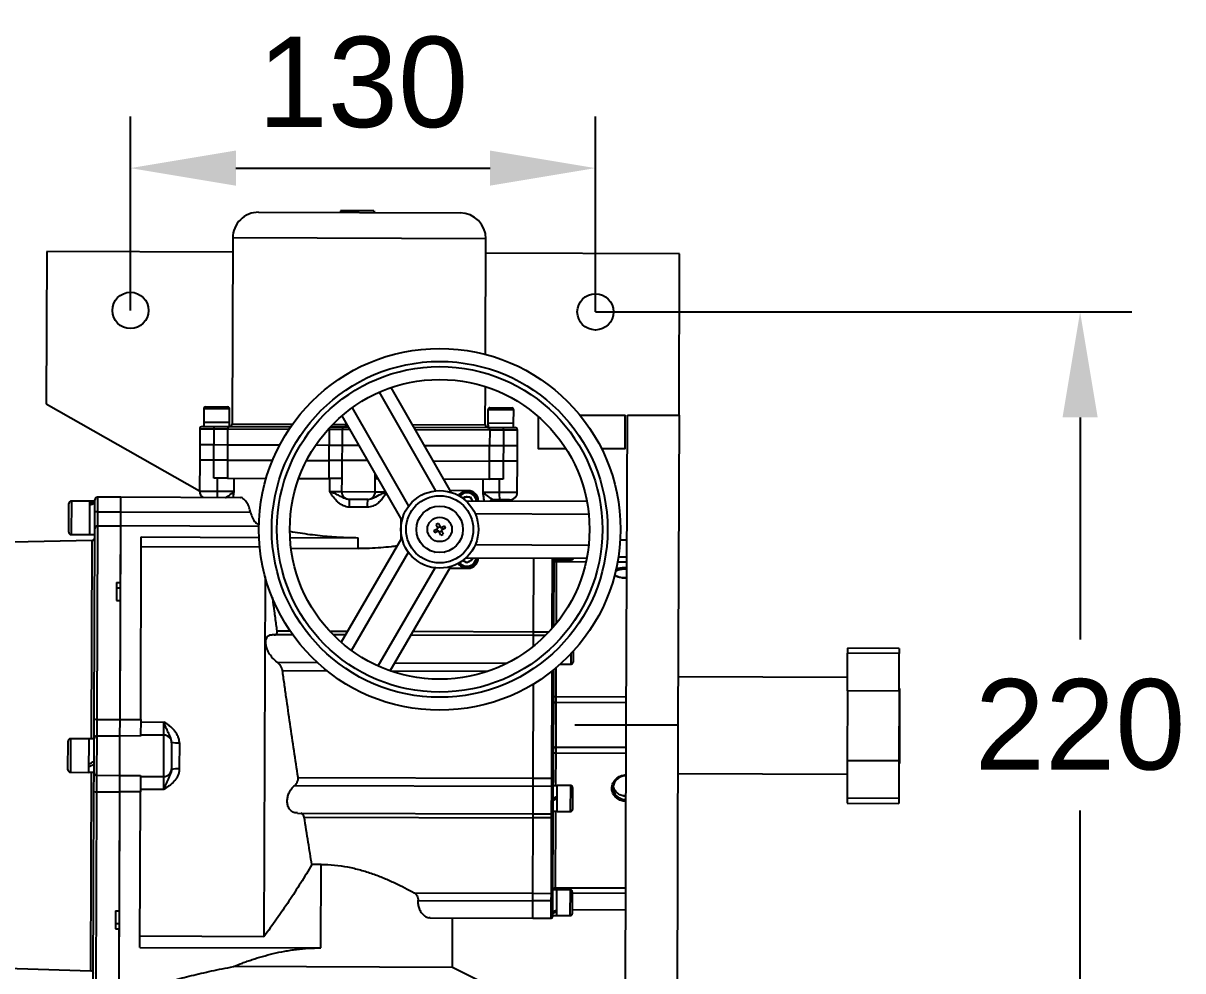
# Model space of a CAD drawing. Header units: millimetres. Extents: x 2749 to 2906, y 1537 to 1648.
# Drawn here: x 2779.68 to 2824.57, y 1559.4 to 1596.07 of the extents above; entities that cross this region are included whole.
import ezdxf

# ---------------------------------------------------------------- set-up
doc = ezdxf.new("R2010")
doc.units = ezdxf.units.MM
doc.layers.add('标注层', color=4, linetype='Continuous', lineweight=25)
doc.styles.get("Standard").update_dxf_attribs({"font": 'arial.ttf'})
doc.dimstyles.new('ISO-25', dxfattribs={"dimtxt": 2.5, "dimasz": 2.5, "dimexe": 1.25, "dimexo": 0.625, "dimtad": 1, "dimtxsty": 'Standard', "dimcen": 2.5, "dimadec": 0, "dimazin": 0, "dimtfac": 1, "dimtmove": 0, "dimatfit": 3, "dimfxl": 0, "dimarcsym": 0})

# ---------------------------------------------------------------- blocks, each defined once
blk = doc.blocks.new('*D15')
at = {"layer": 'Defpoints', "color": 0, "transparency": 16777216}
for p in [(2801.832, 1590.464), (2783.832, 1584.958), (2801.832, 1584.898)]:
    blk.add_point(p, dxfattribs=at)
at = {"layer": '标注层', "color": 0, "lineweight": -2, "transparency": 16777216}
for p, q in [((2783.832, 1584.958), (2783.832, 1592.464)), ((2801.832, 1584.898), (2801.832, 1592.464)), ((2787.912, 1590.464), (2797.752, 1590.464))]:
    blk.add_line(p, q, dxfattribs=at)
at = {"layer": '标注层', "color": 0, "transparency": 16777216}
for points in [[(2787.912, 1591.144), (2787.912, 1589.784), (2783.832, 1590.464)], [(2797.752, 1591.144), (2797.752, 1589.784), (2801.832, 1590.464)]]:
    blk.add_solid(points, dxfattribs=at)
at = {"layer": '标注层', "color": 0, "transparency": 16777216, "insert": (2792.832, 1593.776), "char_height": 3.5, "attachment_point": 5}
blk.add_mtext('130', dxfattribs=at)
blk = doc.blocks.new('*D16')
at = {"layer": 'Defpoints', "color": 0, "transparency": 16777216}
for p in [(2801.832, 1584.898), (2820.596, 1584.898), (2801.725, 1552.928)]:
    blk.add_point(p, dxfattribs=at)
at = {"layer": '标注层', "color": 0, "lineweight": -2, "transparency": 16777216}
for p, q in [((2801.832, 1584.898), (2822.596, 1584.898)), ((2820.596, 1580.818), (2820.596, 1572.224)), ((2820.596, 1557.008), (2820.596, 1565.602)), ((2801.725, 1552.928), (2822.596, 1552.928))]:
    blk.add_line(p, q, dxfattribs=at)
at = {"layer": '标注层', "color": 0, "transparency": 16777216}
for points in [[(2819.916, 1580.818), (2821.276, 1580.818), (2820.596, 1584.898)], [(2819.916, 1557.008), (2821.276, 1557.008), (2820.596, 1552.928)]]:
    blk.add_solid(points, dxfattribs=at)
at = {"layer": '标注层', "color": 0, "transparency": 16777216, "insert": (2820.596, 1568.913), "char_height": 3.5, "attachment_point": 5}
blk.add_mtext('220', dxfattribs=at)

msp = doc.modelspace()

# ---------------------------------------------------------------- linework, layer by layer
at = {"color": 7, "linetype": 'Continuous', "lineweight": 25}
for p, q in [((2788.7944, 1588.7563), (2796.5943, 1588.7303)), ((2791.9584, 1588.8158), (2791.9582, 1588.7458)), ((2791.973, 1588.8157), (2791.9584, 1588.8158)), ((2791.973, 1588.8157), (2791.9728, 1588.7457)), ((2793.2579, 1588.8114), (2791.973, 1588.8157)), ((2793.2579, 1588.8114), (2793.2577, 1588.7414)), ((2793.2725, 1588.8114), (2793.2723, 1588.7414)), ((2787.791, 1587.7597), (2787.767, 1580.5597)), ((2797.591, 1587.727), (2787.791, 1587.7597)), ((2797.576, 1583.2547), (2797.591, 1587.727)), ((2780.5892, 1587.2337), (2780.5696, 1581.3467)), ((2787.7892, 1587.2097), (2780.5892, 1587.2337)), ((2805.0891, 1587.1519), (2797.5891, 1587.177)), ((2805.0682, 1580.902), (2805.0891, 1587.1519)), ((2797.5669, 1580.527), (2797.5719, 1582.0067)), ((2793.4563, 1581.7867), (2795.6406, 1577.974)), ((2796.2495, 1577.9171), (2793.927, 1581.971)), ((2780.5696, 1581.3467), (2786.5083, 1577.9711)), ((2786.6689, 1581.1484), (2786.6672, 1580.6234)), ((2787.6689, 1581.1451), (2786.6689, 1581.1484)), ((2786.7442, 1581.2232), (2787.5942, 1581.2203)), ((2787.6672, 1580.6201), (2787.6689, 1581.1451)), ((2792.4151, 1581.1902), (2794.5994, 1577.3775)), ((2797.6689, 1581.1117), (2797.6671, 1580.5867)), ((2798.6689, 1581.1083), (2797.6689, 1581.1117)), ((2797.7441, 1581.1864), (2798.5941, 1581.1836)), ((2798.6671, 1580.5833), (2798.6689, 1581.1083)), ((2792.0181, 1580.8773), (2794.3412, 1576.8224)), ((2803.0282, 1568.9087), (2803.0682, 1580.9086)), ((2803.0682, 1580.9086), (2805.0682, 1580.902)), ((2805.0682, 1580.902), (2805.0282, 1568.902)), ((2786.5163, 1580.3639), (2786.5143, 1579.7639)), ((2787.0626, 1580.3621), (2786.5163, 1580.3639)), ((2786.6167, 1580.4636), (2787.0789, 1580.462)), ((2787.6672, 1580.6201), (2786.6672, 1580.6234)), ((2787.0626, 1580.3621), (2787.0606, 1579.7621)), ((2787.593, 1580.3603), (2787.0626, 1580.3621)), ((2787.0789, 1580.462), (2787.6909, 1580.46)), ((2787.593, 1580.3603), (2787.591, 1579.7603)), ((2789.9702, 1580.3524), (2787.593, 1580.3603)), ((2787.6607, 1580.4601), (2787.6612, 1580.6201)), ((2787.6909, 1580.46), (2790.0376, 1580.4522)), ((2787.767, 1580.5597), (2790.1076, 1580.5519)), ((2791.5256, 1580.3472), (2791.4784, 1580.3473)), ((2791.5256, 1580.3472), (2791.5236, 1579.7472)), ((2792.0246, 1580.3455), (2791.5256, 1580.3472)), ((2791.5696, 1580.447), (2792.1237, 1580.4452)), ((2791.6652, 1580.5467), (2792.1763, 1580.545)), ((2792.0246, 1580.3455), (2792.0226, 1579.7455)), ((2792.3233, 1580.3445), (2792.0246, 1580.3455)), ((2792.1237, 1580.4452), (2792.2659, 1580.4447)), ((2792.1672, 1580.617), (2792.1672, 1580.605)), ((2792.1741, 1580.605), (2792.1672, 1580.605)), ((2794.7489, 1580.5364), (2797.5669, 1580.527)), ((2794.8063, 1580.4362), (2797.6424, 1580.4268)), ((2797.7396, 1580.3264), (2794.8637, 1580.336)), ((2797.6424, 1580.4268), (2798.2544, 1580.4247)), ((2798.6671, 1580.5833), (2797.6671, 1580.5867)), ((2797.7396, 1580.3264), (2797.7376, 1579.7264)), ((2798.27, 1580.3247), (2797.7396, 1580.3264)), ((2798.2544, 1580.4247), (2798.7166, 1580.4232)), ((2798.27, 1580.3247), (2798.268, 1579.7247)), ((2798.8163, 1580.3228), (2798.27, 1580.3247)), ((2798.6606, 1580.4234), (2798.6611, 1580.5834)), ((2798.8143, 1579.7228), (2798.8163, 1580.3228)), ((2786.5143, 1579.7639), (2786.5123, 1579.1639)), ((2786.5143, 1579.7639), (2787.0606, 1579.7621)), ((2787.0586, 1579.1621), (2787.0606, 1579.7621)), ((2787.0606, 1579.7621), (2787.591, 1579.7603)), ((2787.591, 1579.7603), (2787.589, 1579.1603)), ((2787.591, 1579.7603), (2789.6145, 1579.7536)), ((2791.0104, 1579.7489), (2791.5236, 1579.7472)), ((2791.5216, 1579.1472), (2791.5236, 1579.7472)), ((2791.5236, 1579.7472), (2792.0226, 1579.7455)), ((2792.0226, 1579.7455), (2792.0206, 1579.1455)), ((2792.0226, 1579.7455), (2792.6677, 1579.7434)), ((2795.2081, 1579.7349), (2797.7376, 1579.7264)), ((2797.7356, 1579.1264), (2797.7376, 1579.7264)), ((2797.7376, 1579.7264), (2798.268, 1579.7247)), ((2798.268, 1579.7247), (2798.266, 1579.1247)), ((2798.268, 1579.7247), (2798.8143, 1579.7228)), ((2798.8123, 1579.1228), (2798.8143, 1579.7228)), ((2786.5123, 1579.1639), (2786.5083, 1577.9639)), ((2787.0586, 1579.1621), (2786.5123, 1579.1639)), ((2787.0562, 1578.4621), (2787.0586, 1579.1621)), ((2787.589, 1579.1603), (2787.0586, 1579.1621)), ((2787.589, 1579.1603), (2787.5866, 1578.4603)), ((2787.589, 1579.1603), (2789.3333, 1579.1545)), ((2790.6531, 1579.1501), (2791.5216, 1579.1472)), ((2791.5192, 1578.4472), (2791.5216, 1579.1472)), ((2792.0206, 1579.1455), (2791.5216, 1579.1472)), ((2792.0206, 1579.1455), (2792.0183, 1578.4455)), ((2793.0121, 1579.1422), (2792.0206, 1579.1455)), ((2795.5525, 1579.1337), (2797.7356, 1579.1264)), ((2797.7333, 1578.4264), (2797.7356, 1579.1264)), ((2798.266, 1579.1247), (2797.7356, 1579.1264)), ((2798.266, 1579.1247), (2798.2637, 1578.4247)), ((2798.8123, 1579.1228), (2798.266, 1579.1247)), ((2798.8082, 1577.9229), (2798.8123, 1579.1228)), ((2787.5866, 1578.4603), (2787.0562, 1578.4621)), ((2787.2061, 1577.9616), (2787.2077, 1578.4616)), ((2787.5866, 1578.4603), (2789.0871, 1578.4553)), ((2787.8365, 1578.4595), (2787.8348, 1577.9595)), ((2790.3476, 1578.4511), (2791.5192, 1578.4472)), ((2792.0183, 1578.4455), (2791.5192, 1578.4472)), ((2791.5464, 1577.9471), (2791.5481, 1578.4471)), ((2792.01, 1578.4456), (2792.0083, 1577.9456)), ((2793.3016, 1578.4412), (2793.3023, 1578.6358)), ((2793.4139, 1578.4409), (2793.3016, 1578.4412)), ((2793.3083, 1577.9412), (2793.3099, 1578.4412)), ((2795.9543, 1578.4324), (2797.7333, 1578.4264)), ((2797.4818, 1577.9273), (2797.4834, 1578.4273)), ((2798.2637, 1578.4247), (2797.7333, 1578.4264)), ((2798.1122, 1578.4252), (2798.1105, 1577.9252)), ((2786.5083, 1577.9639), (2787.2061, 1577.9616)), ((2787.2061, 1577.9616), (2787.8348, 1577.9595)), ((2791.5464, 1577.9471), (2792.0083, 1577.9456)), ((2792.0083, 1577.9456), (2793.3083, 1577.9412)), ((2793.3083, 1577.9412), (2793.7009, 1577.9399)), ((2796.9084, 1577.9792), (2796.2126, 1577.9815)), ((2781.547, 1577.5805), (2781.5427, 1576.2805)), ((2782.247, 1577.5781), (2781.547, 1577.5805)), ((2782.247, 1577.5781), (2782.2427, 1576.2782)), ((2782.457, 1577.5714), (2782.247, 1577.5721)), ((2782.4555, 1577.1376), (2782.4572, 1577.6274)), ((2782.5575, 1577.7271), (2782.5556, 1577.1673)), ((2783.4575, 1577.7241), (2782.5575, 1577.7271)), ((2783.4556, 1577.1643), (2783.4575, 1577.7241)), ((2788.0872, 1577.7086), (2783.4575, 1577.7241)), ((2792.3073, 1577.6446), (2792.2943, 1577.6446)), ((2793.0073, 1577.6422), (2792.3073, 1577.6446)), ((2793.0202, 1577.6422), (2793.0063, 1577.6422)), ((2796.7145, 1577.6745), (2796.7528, 1577.7404)), ((2796.7528, 1577.7404), (2796.9838, 1577.7396)), ((2801.5018, 1577.5639), (2796.8275, 1577.5795)), ((2796.9838, 1577.7396), (2797.076, 1577.5786)), ((2797.4818, 1577.9273), (2798.1105, 1577.9252)), ((2798.1315, 1577.6251), (2797.8947, 1577.6259)), ((2798.1105, 1577.9252), (2798.8082, 1577.9229)), ((2798.5072, 1577.6239), (2798.1315, 1577.6251)), ((2781.443, 1576.3808), (2781.4467, 1577.4808)), ((2782.4535, 1576.5189), (2782.4555, 1577.1376)), ((2782.5556, 1577.1673), (2782.5538, 1576.6173)), ((2782.5556, 1577.1673), (2783.4556, 1577.1643)), ((2783.4538, 1576.6143), (2783.4556, 1577.1643)), ((2783.4556, 1577.1643), (2788.483, 1577.1475)), ((2792.9985, 1577.3422), (2792.3141, 1577.3445)), ((2801.5743, 1577.0636), (2797.1802, 1577.0783)), ((2782.5538, 1576.6173), (2782.5288, 1569.1287)), ((2782.5538, 1576.6173), (2783.4538, 1576.6143)), ((2783.4288, 1569.1257), (2783.4538, 1576.6143)), ((2783.4465, 1574.4318), (2783.4538, 1576.6143)), ((2788.8043, 1576.5964), (2783.4538, 1576.6143)), ((2794.3048, 1576.886), (2794.3021, 1576.0898)), ((2795.7281, 1576.5374), (2795.6727, 1576.6729)), ((2795.7634, 1576.71), (2795.8188, 1576.5745)), ((2795.858, 1576.5581), (2795.9935, 1576.6136)), ((2781.5427, 1576.2805), (2782.2427, 1576.2782)), ((2782.2427, 1576.2842), (2782.4527, 1576.2835)), ((2782.4287, 1569.1135), (2782.4535, 1576.5189)), ((2784.2288, 1569.1231), (2784.2524, 1576.1889)), ((2784.2524, 1576.1889), (2788.8103, 1576.1737)), ((2790.0119, 1576.1697), (2792.6523, 1576.1608)), ((2794.3398, 1576.1546), (2791.9888, 1572.1138)), ((2792.6509, 1575.7405), (2792.6523, 1576.1608)), ((2795.5763, 1576.4429), (2795.7117, 1576.4983)), ((2795.7489, 1576.4076), (2795.6134, 1576.3522)), ((2795.7336, 1576.4014), (2795.6965, 1576.4921)), ((2795.7219, 1576.5527), (2795.8126, 1576.5898)), ((2795.8434, 1576.2557), (2795.788, 1576.3912)), ((2795.8849, 1576.4131), (2795.7942, 1576.376)), ((2795.8732, 1576.5644), (2795.9103, 1576.4737)), ((2795.8787, 1576.4283), (2795.9341, 1576.2928)), ((2796.0306, 1576.5229), (2795.8951, 1576.4674)), ((2782.3545, 1576.0573), (2773.9154, 1575.8645)), ((2782.3289, 1568.3718), (2782.3545, 1576.0573)), ((2784.2511, 1575.8159), (2788.8368, 1575.8006)), ((2790.05, 1575.7491), (2792.6509, 1575.7405)), ((2801.5703, 1575.8636), (2797.1762, 1575.8783)), ((2803.052, 1576.0587), (2802.7906, 1576.0595)), ((2792.3837, 1571.7983), (2794.5935, 1575.5963)), ((2795.6005, 1575.6061), (2795.6005, 1575.6035)), ((2795.6005, 1575.6035), (2795.6118, 1575.6035)), ((2795.9892, 1575.6023), (2796.0005, 1575.6022)), ((2796.0005, 1575.6022), (2796.0005, 1575.6047)), ((2796.8598, 1575.1877), (2796.7003, 1575.2805)), ((2796.8232, 1575.3795), (2801.4944, 1575.3639)), ((2797.0601, 1575.3025), (2796.8598, 1575.1877)), ((2797.0604, 1575.3787), (2797.0601, 1575.3025)), ((2799.4402, 1572.5213), (2799.4497, 1575.3707)), ((2800.1607, 1572.6548), (2800.1697, 1575.3683)), ((2800.2197, 1575.3681), (2800.2109, 1572.7127)), ((2800.2195, 1575.307), (2800.3795, 1575.3065)), ((2800.3195, 1575.3067), (2800.3192, 1575.2232)), ((2800.3795, 1575.3005), (2800.3797, 1575.3676)), ((2800.3795, 1575.3005), (2800.9045, 1575.2987)), ((2800.9045, 1575.2987), (2800.9047, 1575.3658)), ((2802.7227, 1575.423), (2803.0499, 1575.4219)), ((2793.4209, 1571.1948), (2795.6307, 1574.9929)), ((2793.8904, 1571.0074), (2796.2397, 1575.0454)), ((2796.2026, 1574.9815), (2796.8984, 1574.9792)), ((2800.3192, 1575.2232), (2800.3113, 1572.8333)), ((2801.4641, 1575.2194), (2800.3192, 1575.2232)), ((2803.0492, 1575.2141), (2802.6877, 1575.2153)), ((2783.2965, 1574.4323), (2783.2941, 1573.7252)), ((2783.2965, 1574.4323), (2783.4465, 1574.4318)), ((2789.0473, 1574.6514), (2789.0007, 1560.7189)), ((2783.2958, 1574.2198), (2783.4458, 1574.2193)), ((2783.2941, 1573.7252), (2783.4441, 1573.7247)), ((2783.4288, 1569.1257), (2783.4441, 1573.7247)), ((2789.5089, 1572.5545), (2790.0108, 1572.5528)), ((2790.1154, 1572.4028), (2789.3231, 1572.4055)), ((2791.5426, 1572.5477), (2792.2399, 1572.5454)), ((2792.153, 1572.396), (2791.6863, 1572.3976)), ((2799.4397, 1572.3717), (2794.6933, 1572.3876)), ((2794.7802, 1572.5369), (2799.4402, 1572.5213)), ((2799.4383, 1571.9632), (2799.4397, 1572.3717)), ((2799.4397, 1572.3707), (2799.4402, 1572.5213)), ((2799.8931, 1572.3702), (2799.4397, 1572.3717)), ((2799.4402, 1572.5213), (2800.0379, 1572.5193)), ((2800.891, 1571.2669), (2800.8924, 1571.6764)), ((2800.9677, 1571.7574), (2800.9663, 1571.3416)), ((2811.5915, 1570.2301), (2811.5963, 1571.6866)), ((2811.597, 1571.8801), (2811.5963, 1571.6866)), ((2813.5963, 1571.6799), (2811.5963, 1571.6866)), ((2813.597, 1571.8734), (2811.597, 1571.8801)), ((2813.5914, 1570.2234), (2813.5963, 1571.6799)), ((2813.597, 1571.8734), (2813.5963, 1571.6799)), ((2789.515, 1571.3368), (2791.0637, 1571.3317)), ((2794.0732, 1571.3216), (2798.4209, 1571.3071)), ((2800.4733, 1571.2682), (2800.891, 1571.2669)), ((2789.7189, 1571.019), (2791.435, 1571.0132)), ((2793.8974, 1571.005), (2797.6728, 1570.9924)), ((2800.1551, 1570.9841), (2800.1352, 1570.9842)), ((2800.1413, 1566.8525), (2800.1551, 1570.9841)), ((2800.1551, 1570.9841), (2800.1551, 1570.9999)), ((2800.205, 1570.9701), (2800.1913, 1566.8662)), ((2800.2053, 1571.0401), (2800.205, 1570.9701)), ((2800.3055, 1571.1228), (2800.3018, 1570.014)), ((2811.5932, 1570.7478), (2805.0344, 1570.7697)), ((2799.4213, 1566.8549), (2799.4334, 1570.4839)), ((2813.6212, 1570.3292), (2813.5918, 1570.3293)), ((2813.6163, 1568.8734), (2813.6212, 1570.3292)), ((2800.3018, 1570.014), (2800.3011, 1569.7785)), ((2800.3018, 1570.014), (2803.0318, 1570.0048)), ((2811.5915, 1570.2301), (2811.5824, 1567.5301)), ((2813.5914, 1570.2234), (2811.5915, 1570.2301)), ((2813.5914, 1570.2234), (2813.5824, 1567.5235)), ((2800.3011, 1569.7785), (2800.2953, 1568.0572)), ((2803.031, 1569.7693), (2800.3011, 1569.7785)), ((2782.4263, 1568.3952), (2782.4287, 1569.1135)), ((2782.5288, 1569.1287), (2782.5267, 1568.4902)), ((2782.5288, 1569.1287), (2783.4288, 1569.1257)), ((2783.4267, 1568.4872), (2783.4288, 1569.1257)), ((2783.4288, 1569.1257), (2784.2288, 1569.1231)), ((2784.2288, 1569.1231), (2784.2266, 1568.4846)), ((2784.2285, 1569.0296), (2785.1285, 1569.0266)), ((2785.1268, 1568.5185), (2785.1285, 1569.0266)), ((2785.1268, 1568.5185), (2784.2268, 1568.5215)), ((2785.1214, 1566.9185), (2785.1268, 1568.5185)), ((2802.9881, 1556.9088), (2803.0282, 1568.9087)), ((2805.0282, 1568.902), (2804.9881, 1556.9021)), ((2813.6115, 1567.4175), (2813.6163, 1568.8734)), ((2781.4123, 1567.1809), (2781.416, 1568.2809)), ((2781.5163, 1568.3805), (2781.5119, 1567.0805)), ((2782.2163, 1568.3782), (2781.5163, 1568.3805)), ((2782.2163, 1568.3782), (2782.2119, 1567.0782)), ((2782.4263, 1568.3715), (2782.2163, 1568.3722)), ((2782.4219, 1567.0598), (2782.4263, 1568.3952)), ((2782.5267, 1568.4902), (2782.5216, 1566.9641)), ((2782.5267, 1568.4902), (2783.4267, 1568.4872)), ((2783.4216, 1566.9611), (2783.4267, 1568.4872)), ((2784.2266, 1568.4846), (2783.4267, 1568.4872)), ((2785.4258, 1568.2175), (2785.4224, 1567.2175)), ((2785.4258, 1568.2409), (2785.4258, 1568.2171)), ((2785.7258, 1568.2224), (2785.7224, 1567.2106)), ((2800.2945, 1567.8217), (2800.2903, 1566.5608)), ((2800.2953, 1568.0572), (2800.2945, 1567.8217)), ((2803.0245, 1567.8126), (2800.2945, 1567.8217)), ((2800.2953, 1568.0572), (2803.0253, 1568.0481)), ((2785.4224, 1567.2179), (2785.4223, 1567.194)), ((2811.5824, 1567.5301), (2811.5776, 1566.0737)), ((2813.5824, 1567.5235), (2811.5824, 1567.5301)), ((2813.5824, 1567.5235), (2813.5776, 1566.067)), ((2813.5821, 1567.4176), (2813.6115, 1567.4175)), ((2781.5119, 1567.0805), (2782.2119, 1567.0782)), ((2782.212, 1567.0842), (2782.422, 1567.0835)), ((2782.2989, 1559.3984), (2782.3246, 1567.0838)), ((2782.4195, 1566.3415), (2782.4219, 1567.0598)), ((2782.5216, 1566.9641), (2782.5194, 1566.3256)), ((2782.5216, 1566.9641), (2783.4216, 1566.9611)), ((2783.4194, 1566.3226), (2783.4216, 1566.9611)), ((2783.4216, 1566.9611), (2784.2216, 1566.9584)), ((2784.2216, 1566.9584), (2784.2194, 1566.3199)), ((2784.2214, 1566.9215), (2785.1214, 1566.9185)), ((2785.1197, 1566.4104), (2785.1214, 1566.9185)), ((2790.3196, 1566.8853), (2799.4213, 1566.8549)), ((2799.4202, 1566.5378), (2799.4213, 1566.8549)), ((2799.4213, 1566.8549), (2800.1413, 1566.8525)), ((2800.1402, 1566.5354), (2800.1413, 1566.8525)), ((2800.1913, 1566.8662), (2800.1901, 1566.4962)), ((2805.0219, 1567.0344), (2811.5807, 1567.0125)), ((2782.3948, 1558.9361), (2782.4195, 1566.3415)), ((2782.5194, 1566.3256), (2782.4944, 1558.837)), ((2782.5194, 1566.3256), (2783.4194, 1566.3226)), ((2783.3944, 1558.834), (2783.4194, 1566.3226)), ((2783.4041, 1561.7236), (2783.4194, 1566.3226)), ((2784.2194, 1566.3199), (2783.4194, 1566.3226)), ((2784.1993, 1560.306), (2784.2194, 1566.3199)), ((2785.1197, 1566.4104), (2784.2197, 1566.4134)), ((2790.191, 1566.5686), (2799.4202, 1566.5378)), ((2799.4167, 1565.4698), (2799.4202, 1566.5378)), ((2800.1402, 1566.5354), (2799.4202, 1566.5378)), ((2800.1367, 1565.4674), (2800.1402, 1566.5354)), ((2800.1901, 1566.4962), (2800.1868, 1565.5172)), ((2800.3503, 1566.5606), (2800.1903, 1566.5612)), ((2800.347, 1565.5667), (2800.3503, 1566.5666)), ((2800.8753, 1566.5649), (2800.3503, 1566.5666)), ((2800.872, 1565.5649), (2800.8753, 1566.5649)), ((2800.9501, 1566.4896), (2800.9472, 1565.6396)), ((2800.3487, 1566.0666), (2800.1884, 1565.9748)), ((2800.1887, 1566.0672), (2800.349, 1566.159)), ((2802.9183, 1566.1743), (2803.019, 1566.174)), ((2811.5776, 1566.0737), (2811.5769, 1565.8801)), ((2811.5769, 1565.8801), (2813.5769, 1565.8735)), ((2813.5776, 1566.067), (2811.5776, 1566.0737)), ((2813.5776, 1566.067), (2813.5769, 1565.8735)), ((2790.2983, 1565.5002), (2799.4167, 1565.4698)), ((2799.4162, 1565.3201), (2799.4167, 1565.4707)), ((2799.4167, 1565.4698), (2800.1367, 1565.4674)), ((2800.1362, 1565.3177), (2800.1367, 1565.4674)), ((2800.1868, 1565.5172), (2800.1862, 1565.3417)), ((2800.187, 1565.5732), (2800.347, 1565.5727)), ((2800.287, 1565.5729), (2800.2771, 1562.6124)), ((2800.347, 1565.5667), (2800.872, 1565.5649)), ((2790.5582, 1565.3497), (2799.4162, 1565.3201)), ((2799.4064, 1562.3987), (2799.4162, 1565.3201)), ((2800.1362, 1565.3177), (2799.4162, 1565.3201)), ((2800.1264, 1562.3962), (2800.1362, 1565.3177)), ((2800.1862, 1565.3417), (2800.1766, 1562.4399)), ((2791.2101, 1563.5174), (2790.8558, 1563.5186)), ((2791.1993, 1560.2826), (2791.2101, 1563.5174)), ((2794.8183, 1562.414), (2799.4064, 1562.3987)), ((2799.4054, 1562.1033), (2799.4064, 1562.3987)), ((2799.4064, 1562.3987), (2800.1264, 1562.3962)), ((2800.1254, 1562.1009), (2800.1264, 1562.3962)), ((2800.1766, 1562.4399), (2800.1754, 1562.0953)), ((2800.3369, 1562.5288), (2800.1769, 1562.5293)), ((2800.2771, 1562.6124), (2800.2769, 1562.529)), ((2800.2771, 1562.6124), (2803.0071, 1562.6033)), ((2800.3335, 1561.5348), (2800.3369, 1562.5348)), ((2800.8619, 1562.533), (2800.3369, 1562.5348)), ((2800.8585, 1561.533), (2800.8619, 1562.533)), ((2800.9366, 1562.4578), (2800.9338, 1561.6078)), ((2803.0064, 1562.3955), (2800.9364, 1562.4024)), ((2794.9638, 1562.1181), (2799.4054, 1562.1033)), ((2799.4032, 1561.4379), (2799.4054, 1562.1033)), ((2800.1254, 1562.1009), (2799.4054, 1562.1033)), ((2800.1232, 1561.4355), (2800.1254, 1562.1009)), ((2800.1754, 1562.0953), (2800.1734, 1561.4853)), ((2783.2541, 1561.7241), (2783.2517, 1561.017)), ((2783.2541, 1561.7241), (2783.4041, 1561.7236)), ((2795.4292, 1561.4511), (2799.4032, 1561.4379)), ((2796.2968, 1559.5311), (2796.3032, 1561.4482)), ((2799.4032, 1561.4379), (2800.1232, 1561.4355)), ((2800.1736, 1561.5413), (2800.3336, 1561.5408)), ((2800.3335, 1561.5348), (2800.8585, 1561.533)), ((2800.9343, 1561.7657), (2803.0043, 1561.7587)), ((2783.2517, 1561.017), (2783.4017, 1561.0165)), ((2783.2524, 1561.2295), (2783.4024, 1561.229)), ((2783.3944, 1558.834), (2783.4017, 1561.0165)), ((2789.0007, 1560.7189), (2784.2008, 1560.7349)), ((2784.1993, 1560.306), (2791.1993, 1560.2826)), ((2773.8612, 1559.6475), (2782.2989, 1559.3984)), ((2796.2968, 1559.5311), (2787.8157, 1559.5595)), ((2797.6945, 1558.8265), (2796.2968, 1559.5311))]:
    msp.add_line(p, q, dxfattribs=at)
msp.add_line((2805.0282, 1568.902), (2801.0389, 1568.902))
for points in [[(2799.6216, 1580.8488), (2799.6216, 1579.6111), (2800.6875, 1579.6111)], [(2802.0656, 1579.6111), (2802.9881, 1579.6111), (2802.9881, 1580.8953), (2801.2376, 1580.8953)]]:
    msp.add_lwpolyline(points)
at = {"color": 7, "linetype": 'Continuous', "lineweight": 25, "flags": 128}
for points in [[(2782.5556, 1577.1673), (2782.5361, 1577.1668), (2782.5174, 1577.1652), (2782.5001, 1577.1625), (2782.4849, 1577.1588), (2782.4724, 1577.1543), (2782.4632, 1577.1491), (2782.4575, 1577.1435), (2782.4555, 1577.1376)], [(2800.1551, 1570.9841), (2800.1648, 1570.9838), (2800.1742, 1570.983), (2800.1829, 1570.9817), (2800.1904, 1570.9799), (2800.1966, 1570.9778), (2800.2012, 1570.9754), (2800.2041, 1570.9728), (2800.205, 1570.9701)], [(2800.1413, 1566.8525), (2800.151, 1566.8528), (2800.1604, 1566.8535), (2800.1691, 1566.8548), (2800.1767, 1566.8565), (2800.1829, 1566.8586), (2800.1875, 1566.8609), (2800.1904, 1566.8635), (2800.1913, 1566.8662)], [(2800.1362, 1565.3177), (2800.1459, 1565.3181), (2800.1553, 1565.3195), (2800.164, 1565.3217), (2800.1715, 1565.3247), (2800.1778, 1565.3283), (2800.1824, 1565.3325), (2800.1853, 1565.337), (2800.1862, 1565.3417)]]:
    msp.add_lwpolyline(points, dxfattribs=at)
at = {"color": 7, "linetype": 'Continuous', "lineweight": 25}
for centre, radius in [((2783.8317, 1584.9583), 0.7), ((2801.8316, 1584.8982), 0.7), ((2795.8034, 1576.4829), 7), ((2795.8034, 1576.4829), 6.5), ((2795.8034, 1576.4829), 6.3), ((2795.8034, 1576.4829), 5.8), ((2795.8034, 1576.4829), 1.5), ((2795.8034, 1576.4829), 1.3), ((2795.8034, 1576.4829), 0.9), ((2795.8034, 1576.4829), 0.475)]:
    msp.add_circle(centre, radius, dxfattribs=at)
for centre, radius, start, end in [((2788.791, 1587.7564), 1, 89.80868, 179.80868), ((2796.591, 1587.7303), 1, 359.80868, 89.80868), ((2786.7439, 1581.1482), 0.075, 89.80868, 179.80868), ((2787.5939, 1581.1453), 0.075, 359.80868, 89.80868), ((2797.7439, 1581.1114), 0.075, 89.80868, 179.80868), ((2798.5939, 1581.1086), 0.075, 359.80868, 89.80868), ((2786.6163, 1580.3636), 0.1, 89.80868, 179.80868), ((2787.2313, 1580.3859), 0.1703, 153.44854, 188.03125), ((2787.6918, 1580.3612), 0.0988, 90.52379, 180.50637), ((2787.667, 1580.5601), 0.1, 269.80868, 359.80868), ((2791.9024, 1580.3487), 0.3769, 171.57247, 180.23086), ((2792.124, 1580.3458), 0.0994, 90.18072, 180.17595), ((2797.6669, 1580.5267), 0.1, 179.80868, 269.80868), ((2797.6408, 1580.328), 0.0988, 359.11099, 89.09357), ((2798.1015, 1580.3496), 0.1703, 351.58612, 26.16882), ((2798.7163, 1580.3232), 0.1, 359.80868, 89.80868), ((2786.8083, 1577.9629), 0.3, 179.80868, 236.25137), ((2784.8088, 1577.9389), 2.3974, 354.56012, 0.54224), ((2792.3083, 1577.9446), 0.3, 179.80868, 269.80868), ((2793.0083, 1577.9422), 0.3, 269.80868, 359.80868), ((2796.8676, 1577.54), 0.425, 5.11983, 142.95298), ((2796.9071, 1577.5792), 0.4, 359.80868, 89.80868), ((2781.5467, 1577.4805), 0.1, 89.80868, 179.80868), ((2782.5572, 1577.6271), 0.1, 89.80868, 179.80868), ((2791.2139, 1577.4228), 1.1029, 355.92805, 11.59922), ((2794.0991, 1577.4132), 1.1029, 168.01815, 183.68932), ((2796.8676, 1577.54), 0.3625, 6.0389, 141.74888), ((2796.8676, 1577.54), 0.2, 89.80868, 138.63124), ((2796.8676, 1577.54), 0.2, 29.80868, 89.80868), ((2796.8676, 1577.54), 0.2, 11.15268, 29.80868), ((2797.8937, 1577.3271), 0.2988, 89.81382, 123.43681), ((2797.9062, 1577.3259), 0.3, 89.80868, 123.36599), ((2799.1478, 1577.8471), 1.0402, 175.69651, 192.32304), ((2798.5082, 1577.9239), 0.3, 269.80868, 359.80868), ((2782.5529, 1576.5179), 0.0994, 89.45918, 179.45486), ((2796.3063, 1575.254), 1.5539, 110.44995, 114.06397), ((2794.5746, 1575.98), 1.5539, 20.44995, 24.06397), ((2781.543, 1576.3805), 0.1, 179.80868, 269.80868), ((2782.3523, 1576.1573), 0.1, 271.30868, 359.80868), ((2797.0323, 1576.9858), 1.5539, 200.44995, 204.06397), ((2795.3005, 1577.7117), 1.5539, 290.44995, 294.06397), ((2796.8605, 1575.4187), 0.425, 216.66438, 354.49754), ((2796.8605, 1575.4187), 0.3625, 217.86848, 353.57846), ((2796.8605, 1575.4187), 0.2, 220.98613, 239.80868), ((2796.8605, 1575.4187), 0.2, 239.80868, 299.80868), ((2796.8997, 1575.3792), 0.4, 269.80868, 359.80868), ((2796.8605, 1575.4187), 0.2, 299.80868, 348.46468), ((2800.3189, 1575.3227), 0.0995, 189.06145, 270.18617), ((2800.9047, 1575.3737), 0.075, 269.80868, 353.76038), ((2800.8913, 1571.3419), 0.075, 269.80868, 359.80868), ((2800.2992, 1569.8763), 0.0979, 181.11802, 271.06074), ((2800.2781, 1570.1728), 0.1607, 241.68338, 278.49632), ((2782.5038, 1568.9566), 0.1739, 81.74646, 115.57419), ((2785.1258, 1568.2185), 0.3, 359.80868, 89.80868), ((2781.516, 1568.2805), 0.1, 89.80868, 179.80868), ((2782.5241, 1568.3925), 0.0978, 88.48768, 178.42376), ((2785.6554, 1569.5181), 1.2977, 259.81231, 273.11065), ((2800.2697, 1567.663), 0.1607, 81.12105, 117.93398), ((2800.2928, 1567.9593), 0.0979, 88.55662, 178.49935), ((2781.5123, 1567.1805), 0.1, 179.80868, 269.80868), ((2785.1224, 1567.2185), 0.3, 269.80868, 359.80868), ((2785.6433, 1565.9153), 1.2977, 86.50671, 99.80506), ((2782.5196, 1567.0618), 0.0978, 181.19361, 271.12969), ((2782.4956, 1566.4979), 0.1739, 244.04317, 277.87091), ((2800.145, 1566.4901), 0.0455, 7.72934, 95.97911), ((2800.8751, 1566.4899), 0.075, 359.80868, 89.80868), ((2800.1368, 1565.5174), 0.05, 269.80868, 359.80868), ((2800.8722, 1565.6399), 0.075, 269.80868, 359.80868), ((2800.1295, 1562.4433), 0.0472, 266.26194, 355.75656), ((2800.2761, 1562.513), 0.0995, 89.43119, 170.55591), ((2800.8616, 1562.458), 0.075, 359.80868, 89.80868), ((2800.1374, 1561.9822), 0.1193, 71.4202, 95.74896), ((2800.1234, 1561.4855), 0.05, 269.80868, 359.80868), ((2800.8588, 1561.608), 0.075, 269.80868, 359.80868), ((2782.296, 1559.2984), 0.1, 359.80868, 88.30868)]:
    msp.add_arc(centre, radius, start, end, dxfattribs=at)
for centre, major_axis, ratio, start_param, end_param in [((2787.1667, 1580.4617), (0.0029, 0.8556), 0.5773503, 1.4771615, 1.5707963), ((2787.1672, 1580.6217), (0.0029, 0.8556), 0.5773503, 1.5707963, 1.7588997), ((2792.6666, 1580.4434), (0.0029, 0.8556), 0.5773503, 1.382693, 1.5707963), ((2792.6672, 1580.6034), (0.0029, 0.8556), 0.5773503, 1.5707963, 1.7588997), ((2798.1666, 1580.425), (0.0029, 0.8556), 0.5773503, 1.4771615, 1.5707963), ((2798.1671, 1580.585), (0.0029, 0.8556), 0.5773503, 1.5707963, 1.7588997), ((2782.2448, 1576.9282), (1.1012, 0.4126), 0.4468137, 1.213889, 1.4032857), ((2782.4548, 1576.9275), (1.1012, 0.4126), 0.4468137, 1.4032857, 1.5926824), ((2782.4241, 1567.7275), (1.1089, 0.5865), 0.2328267, 4.3994898, 4.5888865), ((2782.2141, 1567.7282), (1.1089, 0.5865), 0.2328267, 4.5888865, 4.7782831), ((2782.4241, 1567.7275), (0.7473, 0.3952), 0.2328267, 4.5204986, 4.5888865), ((2800.3352, 1562.0348), (0.8459, 0.3979), 0.3419987, 4.3634104, 4.5515137), ((2800.1752, 1562.0353), (0.8459, 0.3979), 0.3419987, 4.5515137, 4.7396171)]:
    msp.add_ellipse(centre, major_axis=major_axis, ratio=ratio, start_param=start_param, end_param=end_param, dxfattribs=at)
for points, knots in [([(2787.5162, 1577.7106), (2787.5272, 1577.7177), (2787.5977, 1577.7639), (2787.7336, 1577.8543), (2787.8108, 1577.9241), (2787.8319, 1577.9549), (2787.8347, 1577.9593), (2787.8348, 1577.9595)], [0, 0, 0, 0, 0.0948726, 0.6089785, 0.9437347, 0.9977049, 1, 1, 1, 1]), ([(2787.8348, 1577.9595), (2787.8347, 1577.9591), (2787.8334, 1577.9502), (2787.824, 1577.8869), (2787.812, 1577.8004), (2787.8009, 1577.73), (2787.7977, 1577.7096)], [0, 0, 0, 0, 0.00505652, 0.10344714, 0.74031066, 1, 1, 1, 1]), ([(2792.2943, 1577.6446), (2792.2575, 1577.6447), (2792.2227, 1577.6505), (2792.1563, 1577.6688), (2792.1251, 1577.6812), (2792.066, 1577.7082), (2792.0378, 1577.7229), (2791.9819, 1577.7525), (2791.9543, 1577.7675), (2791.898, 1577.7968), (2791.8693, 1577.8112), (2791.8099, 1577.8395), (2791.7791, 1577.8535), (2791.7157, 1577.8807), (2791.6831, 1577.8941), (2791.6328, 1577.914), (2791.6159, 1577.9206), (2791.5814, 1577.9339), (2791.5638, 1577.9406), (2791.5464, 1577.9471)], [0, 0, 0, 0, 0.125, 0.125, 0.25, 0.25, 0.375, 0.375, 0.5, 0.5, 0.625, 0.625, 0.75, 0.75, 0.875, 0.875, 0.9375, 0.9375, 1, 1, 1, 1]), ([(2792.3141, 1577.3445), (2792.2708, 1577.3447), (2792.2284, 1577.3497), (2792.1662, 1577.3638), (2792.1457, 1577.3695), (2792.1051, 1577.3832), (2792.085, 1577.3911), (2792.0265, 1577.4174), (2791.9896, 1577.4385), (2791.919, 1577.4865), (2791.8855, 1577.5136), (2791.7918, 1577.5998), (2791.7375, 1577.6648), (2791.6623, 1577.7681), (2791.6384, 1577.8035), (2791.6034, 1577.857), (2791.5919, 1577.875), (2791.5691, 1577.911), (2791.5577, 1577.9292), (2791.5464, 1577.9471)], [0, 0, 0, 0, 0.125, 0.125, 0.1875, 0.1875, 0.25, 0.25, 0.375, 0.375, 0.5, 0.5, 0.75, 0.75, 0.875, 0.875, 0.9375, 0.9375, 1, 1, 1, 1]), ([(2788.483, 1577.1475), (2788.4673, 1577.2104), (2788.4323, 1577.3501), (2788.3385, 1577.5307), (2788.22, 1577.6613), (2788.1277, 1577.7257), (2788.0887, 1577.7072), (2788.0872, 1577.7065)], [0, 0, 0, 0, 0.1911454, 0.4248166, 0.6932663, 0.9883322, 1, 1, 1, 1]), ([(2793.7333, 1577.8833), (2793.7048, 1577.8391), (2793.643, 1577.7436), (2793.5347, 1577.6058), (2793.3936, 1577.4733), (2793.2144, 1577.3658), (2793.0705, 1577.3501), (2792.9985, 1577.3422)], [0, 0, 0, 0, 0.1658622, 0.3583963, 0.5503115, 0.7749747, 1, 1, 1, 1]), ([(2793.0202, 1577.6422), (2793.062, 1577.6467), (2793.1527, 1577.6564), (2793.3185, 1577.7387), (2793.4858, 1577.8306), (2793.6522, 1577.8945), (2793.7135, 1577.918)], [0, 0, 0, 0, 0.1561949, 0.3397427, 0.7570381, 1, 1, 1, 1]), ([(2797.8947, 1577.6259), (2797.8834, 1577.6259), (2797.8696, 1577.6317), (2797.8369, 1577.6498), (2797.8183, 1577.6622), (2797.7786, 1577.6891), (2797.7575, 1577.7038), (2797.7146, 1577.7334), (2797.6928, 1577.7483), (2797.6505, 1577.7776), (2797.6298, 1577.792), (2797.591, 1577.8202), (2797.5727, 1577.8341), (2797.5398, 1577.8613), (2797.5252, 1577.8746), (2797.5065, 1577.8944), (2797.5008, 1577.901), (2797.4904, 1577.9141), (2797.4857, 1577.9208), (2797.4818, 1577.9273)], [0, 0, 0, 0, 0.125, 0.125, 0.25, 0.25, 0.375, 0.375, 0.5, 0.5, 0.625, 0.625, 0.75, 0.75, 0.875, 0.875, 0.9375, 0.9375, 1, 1, 1, 1]), ([(2797.5326, 1577.5771), (2797.5315, 1577.5832), (2797.5232, 1577.6304), (2797.5075, 1577.7418), (2797.492, 1577.8545), (2797.4831, 1577.918), (2797.4818, 1577.9268), (2797.4818, 1577.9273)], [0, 0, 0, 0, 0.0618314, 0.4828192, 0.9277319, 0.9964675, 1, 1, 1, 1]), ([(2788.483, 1577.1475), (2788.5041, 1577.0697), (2788.5461, 1576.9143), (2788.665, 1576.7395), (2788.7689, 1576.676), (2788.8226, 1576.6431)], [0, 0, 0, 0, 0.3264096, 0.6515296, 1, 1, 1, 1]), ([(2790.0159, 1576.4086), (2790.142, 1576.3868), (2790.3846, 1576.3448), (2790.7806, 1576.2893), (2791.2743, 1576.2302), (2791.8993, 1576.1755), (2792.3992, 1576.1658), (2792.6523, 1576.1608)], [0, 0, 0, 0, 0.1632164, 0.31420345, 0.46518457, 0.72922556, 1, 1, 1, 1]), ([(2795.7117, 1576.4983), (2795.7147, 1576.4999), (2795.7207, 1576.503), (2795.727, 1576.5112), (2795.7305, 1576.5207), (2795.7306, 1576.5299), (2795.7289, 1576.5352), (2795.7281, 1576.5374)], [0, 0, 0, 0, 0.2138788, 0.4278095, 0.6405932, 0.852881, 1, 1, 1, 1]), ([(2795.788, 1576.3912), (2795.7864, 1576.3942), (2795.7833, 1576.4001), (2795.7751, 1576.4065), (2795.7656, 1576.4099), (2795.7564, 1576.4101), (2795.7511, 1576.4083), (2795.7489, 1576.4076)], [0, 0, 0, 0, 0.2138788, 0.4278095, 0.6405932, 0.852881, 1, 1, 1, 1]), ([(2795.8188, 1576.5745), (2795.8204, 1576.5716), (2795.8236, 1576.5656), (2795.8317, 1576.5593), (2795.8412, 1576.5558), (2795.8504, 1576.5556), (2795.8558, 1576.5574), (2795.858, 1576.5581)], [0, 0, 0, 0, 0.21387883, 0.42780946, 0.64059318, 0.85288099, 1, 1, 1, 1]), ([(2795.8951, 1576.4674), (2795.8921, 1576.4659), (2795.8862, 1576.4627), (2795.8798, 1576.4546), (2795.8764, 1576.445), (2795.8762, 1576.4359), (2795.878, 1576.4305), (2795.8787, 1576.4283)], [0, 0, 0, 0, 0.21387883, 0.42780946, 0.64059318, 0.85288099, 1, 1, 1, 1]), ([(2794.155, 1575.837), (2794.0769, 1575.827), (2793.8712, 1575.8005), (2793.5159, 1575.7693), (2793.0918, 1575.744), (2792.7983, 1575.7417), (2792.6509, 1575.7405)], [0, 0, 0, 0, 0.161794, 0.4260636, 0.711693, 1, 1, 1, 1]), ([(2803.0483, 1574.9446), (2803.0102, 1574.944), (2802.9157, 1574.9425), (2802.7759, 1574.9243), (2802.6557, 1574.8932), (2802.6143, 1574.863), (2802.5968, 1574.8502)], [0, 0, 0, 0, 0.19944006, 0.49327182, 0.7866523, 1, 1, 1, 1]), ([(2802.6162, 1574.9457), (2802.6592, 1574.9602), (2802.7452, 1574.9893), (2802.9032, 1575.0088), (2803.0067, 1575.0107), (2803.0485, 1575.0114)], [0, 0, 0, 0, 0.3735733, 0.7468734, 1, 1, 1, 1]), ([(2803.0471, 1574.5872), (2803.0074, 1574.5885), (2802.906, 1574.5918), (2802.7543, 1574.6227), (2802.6279, 1574.6691), (2802.5853, 1574.7056), (2802.57, 1574.7187)], [0, 0, 0, 0, 0.2010446, 0.5124271, 0.8253094, 1, 1, 1, 1]), ([(2803.0279, 1574.5948), (2803.0087, 1574.5948), (2802.9473, 1574.5948), (2802.8473, 1574.6097), (2802.7371, 1574.6372), (2802.6487, 1574.6742), (2802.592, 1574.7096), (2802.5776, 1574.7276), (2802.573, 1574.7333)], [0, 0, 0, 0, 0.09313992, 0.29861585, 0.50287677, 0.70635759, 0.90648143, 1, 1, 1, 1]), ([(2802.85, 1574.6112), (2802.897, 1574.6165), (2802.9612, 1574.6237), (2803.0291, 1574.6239), (2803.0473, 1574.624)], [0, 0, 0, 0, 0.7324779, 1, 1, 1, 1]), ([(2789.5089, 1572.5545), (2789.4983, 1572.633), (2789.4634, 1572.8927), (2789.4074, 1573.3128), (2789.3607, 1573.6655), (2789.3388, 1573.8329), (2789.3368, 1573.8483)], [0, 0, 0, 0, 0.17092939, 0.56535224, 0.95977298, 1, 1, 1, 1]), ([(2789.3948, 1572.405), (2789.4175, 1572.4052), (2789.4583, 1572.4056), (2789.4976, 1572.4471), (2789.5135, 1572.499), (2789.5101, 1572.5397), (2789.5089, 1572.5545)], [0, 0, 0, 0, 0.3267039, 0.5873818, 0.8498883, 1, 1, 1, 1]), ([(2789.515, 1571.3368), (2789.449, 1571.3917), (2789.3298, 1571.4908), (2789.1923, 1571.6916), (2789.1092, 1571.8779), (2789.0707, 1572.0456), (2789.0721, 1572.187), (2789.1091, 1572.2974), (2789.1848, 1572.3797), (2789.263, 1572.4082), (2789.3176, 1572.4046), (2789.3231, 1572.4043)], [0, 0, 0, 0, 0.1825604, 0.3295291, 0.4460255, 0.5450674, 0.6443803, 0.7378552, 0.8376653, 0.983551, 1, 1, 1, 1]), ([(2789.7189, 1571.019), (2789.7166, 1571.0356), (2789.713, 1571.0521), (2789.7036, 1571.0848), (2789.6977, 1571.1013), (2789.6842, 1571.1331), (2789.6767, 1571.1484), (2789.6602, 1571.1781), (2789.6512, 1571.1925), (2789.6233, 1571.2332), (2789.6031, 1571.2575), (2789.56, 1571.3014), (2789.5378, 1571.3205), (2789.515, 1571.3368)], [0, 0, 0, 0, 0.125, 0.125, 0.25, 0.25, 0.375, 0.375, 0.5, 0.5, 0.75, 0.75, 1, 1, 1, 1]), ([(2790.3196, 1566.8853), (2790.2688, 1567.2189), (2790.2174, 1567.56), (2790.1138, 1568.2567), (2790.0628, 1568.6045), (2789.962, 1569.2988), (2789.9122, 1569.6453), (2789.8509, 1570.0778), (2789.8386, 1570.1642), (2789.8142, 1570.337), (2789.8021, 1570.4236), (2789.7659, 1570.6816), (2789.7422, 1570.8514), (2789.7189, 1571.019)], [0, 0, 0, 0, 0.25, 0.25, 0.5, 0.5, 0.75, 0.75, 0.8125, 0.8125, 0.875, 0.875, 1, 1, 1, 1]), ([(2785.4258, 1568.2409), (2785.426, 1568.2782), (2785.4206, 1568.3138), (2785.4031, 1568.3823), (2785.3912, 1568.4148), (2785.3649, 1568.4769), (2785.3505, 1568.5069), (2785.3214, 1568.5663), (2785.3066, 1568.5958), (2785.2776, 1568.6559), (2785.2633, 1568.6865), (2785.2353, 1568.7496), (2785.2215, 1568.7822), (2785.1944, 1568.8493), (2785.181, 1568.8838), (2785.1612, 1568.9367), (2785.1546, 1568.9545), (2785.1415, 1568.9903), (2785.1349, 1569.0086), (2785.1285, 1569.0266)], [0, 0, 0, 0, 0.125, 0.125, 0.25, 0.25, 0.375, 0.375, 0.5, 0.5, 0.625, 0.625, 0.75, 0.75, 0.875, 0.875, 0.9375, 0.9375, 1, 1, 1, 1]), ([(2785.7258, 1568.2224), (2785.7259, 1568.2666), (2785.7213, 1568.31), (2785.708, 1568.3739), (2785.7025, 1568.395), (2785.6893, 1568.4369), (2785.6817, 1568.4577), (2785.6563, 1568.5182), (2785.6358, 1568.5567), (2785.5887, 1568.6304), (2785.5621, 1568.6656), (2785.4767, 1568.7644), (2785.4119, 1568.8222), (2785.3084, 1568.9024), (2785.2729, 1568.928), (2785.2191, 1568.9655), (2785.201, 1568.9778), (2785.1648, 1569.0023), (2785.1465, 1569.0145), (2785.1285, 1569.0266)], [0, 0, 0, 0, 0.125, 0.125, 0.1875, 0.1875, 0.25, 0.25, 0.375, 0.375, 0.5, 0.5, 0.75, 0.75, 0.875, 0.875, 0.9375, 0.9375, 1, 1, 1, 1]), ([(2785.7224, 1567.2106), (2785.7223, 1567.1664), (2785.7173, 1567.123), (2785.7036, 1567.0592), (2785.6979, 1567.0381), (2785.6845, 1566.9963), (2785.6768, 1566.9756), (2785.6509, 1566.9152), (2785.6302, 1566.8769), (2785.5826, 1566.8035), (2785.5557, 1566.7684), (2785.4697, 1566.6702), (2785.4045, 1566.6129), (2785.3005, 1566.5334), (2785.2648, 1566.508), (2785.2107, 1566.4709), (2785.1926, 1566.4587), (2785.1562, 1566.4344), (2785.1379, 1566.4223), (2785.1197, 1566.4104)], [0, 0, 0, 0, 0.125, 0.125, 0.1875, 0.1875, 0.25, 0.25, 0.375, 0.375, 0.5, 0.5, 0.75, 0.75, 0.875, 0.875, 0.9375, 0.9375, 1, 1, 1, 1]), ([(2785.4223, 1567.194), (2785.4222, 1567.1568), (2785.4166, 1567.1212), (2785.3987, 1567.0529), (2785.3865, 1567.0205), (2785.3598, 1566.9585), (2785.3452, 1566.9286), (2785.3157, 1566.8694), (2785.3008, 1566.84), (2785.2713, 1566.7801), (2785.2569, 1566.7496), (2785.2284, 1566.6867), (2785.2144, 1566.6541), (2785.1868, 1566.5872), (2785.1732, 1566.5528), (2785.1531, 1566.5), (2785.1464, 1566.4823), (2785.1331, 1566.4465), (2785.1263, 1566.4283), (2785.1197, 1566.4104)], [0, 0, 0, 0, 0.125, 0.125, 0.25, 0.25, 0.375, 0.375, 0.5, 0.5, 0.625, 0.625, 0.75, 0.75, 0.875, 0.875, 0.9375, 0.9375, 1, 1, 1, 1]), ([(2790.191, 1566.5686), (2790.2109, 1566.5845), (2790.2297, 1566.6031), (2790.2555, 1566.6358), (2790.2638, 1566.6476), (2790.2791, 1566.6726), (2790.2861, 1566.6857), (2790.2986, 1566.7135), (2790.3042, 1566.7283), (2790.3133, 1566.7586), (2790.3169, 1566.7742), (2790.3218, 1566.8061), (2790.323, 1566.8224), (2790.3231, 1566.8542), (2790.322, 1566.8699), (2790.3196, 1566.8853)], [0, 0, 0, 0, 0.25, 0.25, 0.375, 0.375, 0.5, 0.5, 0.625, 0.625, 0.75, 0.75, 0.875, 0.875, 1, 1, 1, 1]), ([(2803.0183, 1565.9566), (2802.9983, 1565.9573), (2802.917, 1565.96), (2802.7768, 1565.9975), (2802.6237, 1566.0952), (2802.5148, 1566.2351), (2802.4629, 1566.4017), (2802.4737, 1566.5766), (2802.5457, 1566.7404), (2802.6709, 1566.873), (2802.8358, 1566.9638), (2802.9598, 1566.9752), (2803.0217, 1566.9809)], [0, 0, 0, 0, 0.0346917, 0.1412811, 0.2482269, 0.3558039, 0.4637468, 0.5711778, 0.6784833, 0.7857445, 0.8930231, 1, 1, 1, 1]), ([(2803.0216, 1566.9498), (2802.9654, 1566.9453), (2802.909, 1566.9409), (2802.8032, 1566.9057), (2802.7028, 1566.8529), (2802.589, 1566.7322), (2802.5235, 1566.5844), (2802.5136, 1566.4264), (2802.5609, 1566.2762), (2802.66, 1566.1503), (2802.7991, 1566.0626), (2802.9265, 1566.0289), (2803.0004, 1566.0265), (2803.0185, 1566.0259)], [0, 0, 0, 0, 0.1070397, 0.1073711, 0.2148766, 0.3220979, 0.4291054, 0.5361096, 0.643692, 0.7511401, 0.8582343, 0.9651756, 1, 1, 1, 1]), ([(2790.2983, 1565.5094), (2790.2506, 1565.51), (2790.1491, 1565.5114), (2790.0259, 1565.5976), (2789.9403, 1565.7267), (2789.8999, 1565.8792), (2789.8996, 1566.0411), (2789.9354, 1566.2026), (2790.0092, 1566.3693), (2790.1008, 1566.4912), (2790.1702, 1566.5507), (2790.191, 1566.5686)], [0, 0, 0, 0, 0.1321152, 0.2811174, 0.3991255, 0.4992241, 0.5996124, 0.6936573, 0.7934417, 0.938026, 1, 1, 1, 1]), ([(2803.019, 1566.1587), (2802.963, 1566.1638), (2802.8509, 1566.174), (2802.7007, 1566.2512), (2802.591, 1566.3661), (2802.5325, 1566.4723), (2802.5309, 1566.536), (2802.5306, 1566.5478)], [0, 0, 0, 0, 0.23620754, 0.47239518, 0.70909895, 0.94614137, 1, 1, 1, 1]), ([(2790.5582, 1565.3497), (2790.5517, 1565.3741), (2790.5387, 1565.4227), (2790.4907, 1565.4773), (2790.4473, 1565.4915), (2790.4219, 1565.4998)], [0, 0, 0, 0, 0.2945936, 0.5872765, 1, 1, 1, 1]), ([(2790.8558, 1563.5186), (2790.8334, 1563.653), (2790.8103, 1563.7921), (2790.763, 1564.0794), (2790.7387, 1564.2275), (2790.6642, 1564.6854), (2790.6123, 1565.0084), (2790.5582, 1565.3497)], [0, 0, 0, 0, 0.25, 0.25, 0.5, 0.5, 1, 1, 1, 1]), ([(2790.8558, 1563.5186), (2790.7159, 1563.2748), (2790.5709, 1563.0347), (2790.2732, 1562.5599), (2790.1205, 1562.3252), (2789.6536, 1561.6275), (2789.3307, 1561.1707), (2789.0007, 1560.7189)], [0, 0, 0, 0, 0.25, 0.25, 0.5, 0.5, 1, 1, 1, 1]), ([(2791.2101, 1563.5174), (2791.5626, 1563.5163), (2791.9053, 1563.4807), (2792.323, 1563.4014), (2792.406, 1563.3838), (2792.5709, 1563.3454), (2792.6532, 1563.3245), (2792.8961, 1563.258), (2793.0529, 1563.2086), (2793.3576, 1563.1023), (2793.5055, 1563.0454), (2793.7214, 1562.9561), (2793.7923, 1562.9257), (2793.9322, 1562.8637), (2794.0012, 1562.8321), (2794.3386, 1562.6735), (2794.5879, 1562.5426), (2794.8183, 1562.414)], [0, 0, 0, 0, 0.25, 0.25, 0.3125, 0.3125, 0.375, 0.375, 0.5, 0.5, 0.625, 0.625, 0.6875, 0.6875, 0.75, 0.75, 1, 1, 1, 1]), ([(2794.8183, 1562.414), (2794.8399, 1562.4019), (2794.8601, 1562.387), (2794.8971, 1562.3502), (2794.9142, 1562.3279), (2794.942, 1562.2767), (2794.953, 1562.2471), (2794.9624, 1562.2003), (2794.9644, 1562.1841), (2794.966, 1562.151), (2794.9655, 1562.1346), (2794.9638, 1562.1181)], [0, 0, 0, 0, 0.25, 0.25, 0.5, 0.5, 0.75, 0.75, 0.875, 0.875, 1, 1, 1, 1]), ([(2794.9638, 1562.1181), (2794.9621, 1562.065), (2794.9587, 1561.959), (2795.0048, 1561.7949), (2795.0959, 1561.6327), (2795.232, 1561.51), (2795.3535, 1561.4446), (2795.4157, 1561.4582), (2795.4293, 1561.4611)], [0, 0, 0, 0, 0.1395135, 0.2786932, 0.4600641, 0.6950222, 0.9336518, 1, 1, 1, 1]), ([(2787.8157, 1559.5595), (2787.9284, 1559.6058), (2788.0458, 1559.6521), (2788.2294, 1559.7208), (2788.2916, 1559.7435), (2788.4175, 1559.7881), (2788.4813, 1559.8101), (2788.8043, 1559.9176), (2789.0758, 1559.9969), (2789.505, 1560.0986), (2789.6518, 1560.1296), (2789.878, 1560.1707), (2789.954, 1560.1834), (2790.1064, 1560.2066), (2790.1829, 1560.2171), (2790.4136, 1560.2453), (2790.5688, 1560.2596), (2790.8036, 1560.2738), (2790.8822, 1560.2773), (2791.0402, 1560.2819), (2791.1198, 1560.2829), (2791.1993, 1560.2826)], [0, 0, 0, 0, 0.125, 0.125, 0.1875, 0.1875, 0.25, 0.25, 0.5, 0.5, 0.625, 0.625, 0.6875, 0.6875, 0.75, 0.75, 0.875, 0.875, 0.9375, 0.9375, 1, 1, 1, 1]), ([(2784.9039, 1558.8692), (2784.9873, 1558.8929), (2785.0783, 1558.9185), (2785.2733, 1558.9725), (2785.3774, 1559.0009), (2785.7067, 1559.0891), (2785.9426, 1559.1501), (2786.4394, 1559.2719), (2786.7004, 1559.3327), (2787.1088, 1559.4211), (2787.2478, 1559.4501), (2787.529, 1559.5062), (2787.6714, 1559.5334), (2787.8157, 1559.5595)], [0, 0, 0, 0, 0.125, 0.125, 0.25, 0.25, 0.5, 0.5, 0.75, 0.75, 0.875, 0.875, 1, 1, 1, 1])]:
    msp.add_open_spline(points, degree=3, knots=knots, dxfattribs=at)

# ---------------------------------------------------------------- dimensions: what is measured, and where the dimension line sits
at = {"layer": '标注层'}
dim = msp.add_linear_dim(base=(2801.8316, 1590.4636), p1=(2783.8317, 1584.9583), p2=(2801.8316, 1584.8982), text='130', dimstyle='ISO-25', override={"dimtxt": 3.5, "dimasz": 4.08, "dimexe": 2, "dimexo": 0, "dimgap": 1.524, "dimtih": 1, "dimtoh": 1, "dimlfac": 10, "dimzin": 0, "dimadec": 2, "dimtzin": 0}, dxfattribs=at)
dim.commit()
dim.dimension.update_dxf_attribs({"geometry": '*D15', "text_midpoint": (2792.8316, 1593.7758)})
dim = msp.add_linear_dim(base=(2820.5965, 1584.8982), p1=(2801.7248, 1552.9276), p2=(2801.8316, 1584.8982), angle=90, text='220', dimstyle='ISO-25', override={"dimtxt": 3.5, "dimasz": 4.08, "dimexe": 2, "dimexo": 0, "dimgap": 1.524, "dimtih": 1, "dimtoh": 1, "dimlfac": 10, "dimzin": 0, "dimadec": 2, "dimtzin": 0}, dxfattribs=at)
dim.commit()
dim.dimension.update_dxf_attribs({"geometry": '*D16', "text_midpoint": (2820.5965, 1568.9129)})

doc.saveas('drawing.dxf')
